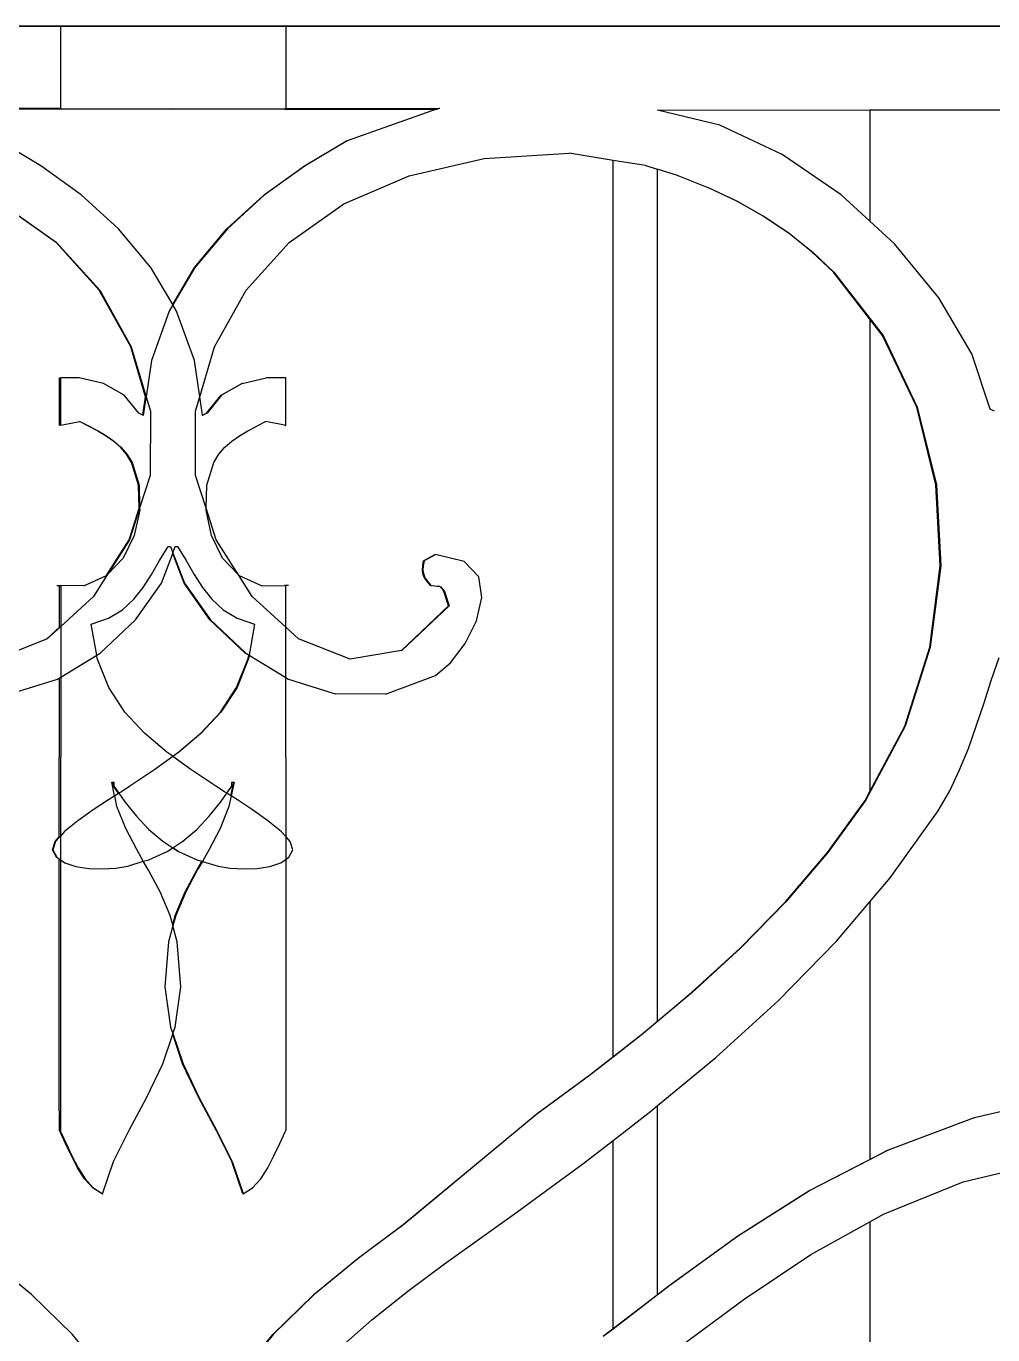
# Model space of a CAD drawing. Header units: inches. Extents: x 1397 to 20304, y -27267 to -746.
# Drawn here: x 3023.17 to 3033.37, y -9208.98 to -9195.16 of the extents above; entities that cross this region are included whole.
import ezdxf

# ---------------------------------------------------------------- set-up
doc = ezdxf.new("R2010")
doc.units = ezdxf.units.IN
doc.header["$LTSCALE"] = 17
doc.header["$MEASUREMENT"] = 0
doc.layers.add('OUTLINE', color=1, linetype='Continuous', lineweight=25)

# ---------------------------------------------------------------- blocks, each defined once
blk = doc.blocks.new('kk')
for p, q in [((-1759, -2491.1), (-1656.537, -2491.1)), ((-1726.021, -2491.1), (-1746.408, -2491.1)), ((-1726.021, -2491.969), (-1726.021, -2491.1)), ((-1723.644, -2491.1), (-1726.021, -2491.1)), ((-1723.644, -2491.1), (-1723.644, -2491.969)), ((-1720.193, -2491.1), (-1723.644, -2491.1)), ((-1719.728, -2491.1), (-1720.193, -2491.1)), ((-1717.483, -2491.1), (-1719.728, -2491.1)), ((-1691.267, -2491.1), (-1717.483, -2491.1)), ((-1726.035, -2491.969), (-1727.655, -2491.965)), ((-1726.035, -2491.976), (-1727.624, -2491.976)), ((-1726.035, -2491.969), (-1726.035, -2491.976)), ((-1726.021, -2491.969), (-1726.035, -2491.969)), ((-1726.021, -2491.976), (-1726.035, -2491.976)), ((-1726.021, -2491.976), (-1726.021, -2491.969)), ((-1726.021, -2491.969), (-1724.839, -2491.973)), ((-1726.021, -2491.976), (-1724.839, -2491.973)), ((-1723.658, -2491.976), (-1726.021, -2491.976)), ((-1724.839, -2491.973), (-1723.644, -2491.969)), ((-1723.658, -2491.976), (-1724.839, -2491.973)), ((-1723.658, -2491.976), (-1723.644, -2491.976)), ((-1723.644, -2491.969), (-1722.024, -2491.965)), ((-1723.644, -2491.969), (-1723.644, -2491.976)), ((-1723.644, -2491.976), (-1722.055, -2491.976)), ((-1722.055, -2491.976), (-1722.999, -2492.311)), ((-1722.055, -2491.976), (-1722.051, -2491.976)), ((-1722.051, -2491.976), (-1722.024, -2491.965)), ((-1722.024, -2491.965), (-1722.02, -2491.965)), ((-1719.726, -2491.986), (-1717.483, -2491.984)), ((-1719.066, -2492.145), (-1719.726, -2491.986)), ((-1717.483, -2491.984), (-1710.393, -2491.976)), ((-1717.483, -2491.984), (-1717.483, -2493.159)), ((-1718.409, -2492.453), (-1719.066, -2492.145)), ((-1726.231, -2492.572), (-1726.675, -2492.311)), ((-1723.448, -2492.572), (-1723.004, -2492.311)), ((-1722.999, -2492.311), (-1723.443, -2492.572)), ((-1723.004, -2492.311), (-1722.999, -2492.311)), ((-1721.552, -2492.497), (-1720.658, -2492.441)), ((-1720.193, -2492.516), (-1720.658, -2492.441)), ((-1717.785, -2492.881), (-1718.409, -2492.453)), ((-1725.804, -2492.88), (-1726.231, -2492.572)), ((-1723.875, -2492.88), (-1723.448, -2492.572)), ((-1723.443, -2492.572), (-1723.87, -2492.88)), ((-1723.448, -2492.572), (-1723.443, -2492.572)), ((-1722.346, -2492.678), (-1721.552, -2492.497)), ((-1720.193, -2501.977), (-1720.193, -2492.516)), ((-1719.851, -2492.57), (-1720.193, -2492.516)), ((-1719.851, -2492.57), (-1719.846, -2492.57)), ((-1719.846, -2492.57), (-1719.728, -2492.609)), ((-1719.728, -2492.609), (-1719.728, -2501.605)), ((-1719.514, -2492.676), (-1719.728, -2492.609)), ((-1723.033, -2492.976), (-1722.346, -2492.678)), ((-1719.514, -2492.676), (-1719.51, -2492.676)), ((-1719.51, -2492.676), (-1719.193, -2492.802)), ((-1725.412, -2493.237), (-1725.804, -2492.88)), ((-1724.267, -2493.237), (-1723.875, -2492.88)), ((-1723.87, -2492.88), (-1724.262, -2493.237)), ((-1723.875, -2492.88), (-1723.87, -2492.88)), ((-1719.193, -2492.802), (-1719.189, -2492.802)), ((-1718.889, -2492.947), (-1719.193, -2492.802)), ((-1719.189, -2492.802), (-1718.884, -2492.947)), ((-1717.483, -2493.159), (-1717.785, -2492.881)), ((-1726.07, -2493.382), (-1726.645, -2492.976)), ((-1726.641, -2492.976), (-1726.066, -2493.382)), ((-1723.609, -2493.382), (-1723.033, -2492.976)), ((-1718.889, -2492.947), (-1718.884, -2492.947)), ((-1718.603, -2493.109), (-1718.889, -2492.947)), ((-1718.884, -2492.947), (-1718.598, -2493.109)), ((-1718.336, -2493.289), (-1718.603, -2493.109)), ((-1718.603, -2493.109), (-1718.598, -2493.109)), ((-1718.598, -2493.109), (-1718.331, -2493.289)), ((-1717.224, -2493.396), (-1717.483, -2493.159)), ((-1725.071, -2493.646), (-1725.412, -2493.237)), ((-1724.608, -2493.646), (-1724.267, -2493.237)), ((-1724.262, -2493.237), (-1724.604, -2493.646)), ((-1724.267, -2493.237), (-1724.262, -2493.237)), ((-1718.336, -2493.289), (-1718.331, -2493.289)), ((-1718.091, -2493.485), (-1718.336, -2493.289)), ((-1718.331, -2493.289), (-1718.086, -2493.485)), ((-1725.614, -2493.887), (-1726.07, -2493.382)), ((-1726.066, -2493.382), (-1726.07, -2493.382)), ((-1726.066, -2493.382), (-1725.609, -2493.887)), ((-1724.065, -2493.887), (-1723.609, -2493.382)), ((-1716.756, -2493.966), (-1717.224, -2493.396)), ((-1718.091, -2493.485), (-1718.086, -2493.485)), ((-1717.868, -2493.695), (-1718.091, -2493.485)), ((-1718.086, -2493.485), (-1717.863, -2493.695)), ((-1724.839, -2494.038), (-1725.071, -2493.646)), ((-1724.839, -2494.038), (-1724.608, -2493.646)), ((-1724.604, -2493.646), (-1724.837, -2494.042)), ((-1724.608, -2493.646), (-1724.604, -2493.646)), ((-1717.868, -2493.695), (-1717.863, -2493.695)), ((-1717.483, -2494.192), (-1717.868, -2493.695)), ((-1717.863, -2493.695), (-1717.345, -2494.364)), ((-1725.281, -2494.485), (-1725.614, -2493.887)), ((-1725.609, -2493.887), (-1725.614, -2493.887)), ((-1725.609, -2493.887), (-1725.277, -2494.485)), ((-1724.398, -2494.485), (-1724.065, -2493.887)), ((-1716.409, -2494.559), (-1716.756, -2493.966)), ((-1724.876, -2494.109), (-1725.064, -2494.629)), ((-1724.837, -2494.042), (-1724.876, -2494.109)), ((-1724.837, -2494.042), (-1724.839, -2494.038)), ((-1724.798, -2494.109), (-1724.837, -2494.042)), ((-1724.61, -2494.629), (-1724.798, -2494.109)), ((-1717.483, -2494.192), (-1717.483, -2499.177)), ((-1717.349, -2494.364), (-1717.483, -2494.192)), ((-1717.349, -2494.364), (-1717.345, -2494.364)), ((-1716.989, -2495.122), (-1717.349, -2494.364)), ((-1717.345, -2494.364), (-1716.985, -2495.122)), ((-1725.277, -2494.485), (-1725.281, -2494.485)), ((-1725.125, -2495.012), (-1725.281, -2494.485)), ((-1725.277, -2494.485), (-1725.123, -2495.001)), ((-1724.554, -2495.012), (-1724.398, -2494.485)), ((-1725.064, -2494.629), (-1725.12, -2495.012)), ((-1724.554, -2495.012), (-1724.61, -2494.629)), ((-1716.215, -2495.143), (-1716.409, -2494.559)), ((-1726.035, -2494.81), (-1726.021, -2494.811)), ((-1726.035, -2495.314), (-1726.035, -2494.81)), ((-1725.826, -2494.813), (-1726.021, -2494.811)), ((-1726.021, -2495.312), (-1726.021, -2494.811)), ((-1725.568, -2494.871), (-1725.826, -2494.813)), ((-1724.107, -2494.871), (-1723.853, -2494.813)), ((-1723.849, -2494.813), (-1723.853, -2494.813)), ((-1723.658, -2494.811), (-1723.849, -2494.813)), ((-1723.644, -2494.81), (-1723.658, -2494.811)), ((-1723.644, -2495.314), (-1723.644, -2494.81)), ((-1725.351, -2494.993), (-1725.568, -2494.871)), ((-1724.328, -2494.993), (-1724.111, -2494.871)), ((-1724.107, -2494.871), (-1724.323, -2494.993)), ((-1724.107, -2494.871), (-1724.111, -2494.871)), ((-1725.197, -2495.186), (-1725.351, -2494.993)), ((-1725.153, -2495.206), (-1725.125, -2495.012)), ((-1725.122, -2495.022), (-1725.149, -2495.208)), ((-1725.125, -2495.012), (-1725.123, -2495.001)), ((-1725.122, -2495.022), (-1725.125, -2495.012)), ((-1725.123, -2495.001), (-1725.12, -2495.012)), ((-1725.12, -2495.012), (-1725.122, -2495.022)), ((-1725.12, -2495.012), (-1725.075, -2495.165)), ((-1724.6, -2495.165), (-1724.554, -2495.012)), ((-1724.526, -2495.206), (-1724.554, -2495.012)), ((-1724.482, -2495.186), (-1724.328, -2494.993)), ((-1724.323, -2494.993), (-1724.477, -2495.186)), ((-1724.323, -2494.993), (-1724.328, -2494.993)), ((-1725.153, -2495.206), (-1725.197, -2495.186)), ((-1725.149, -2495.208), (-1725.153, -2495.206)), ((-1725.075, -2495.165), (-1725.077, -2495.843)), ((-1724.597, -2495.843), (-1724.6, -2495.165)), ((-1724.526, -2495.206), (-1724.482, -2495.186)), ((-1724.525, -2495.208), (-1724.526, -2495.206)), ((-1724.477, -2495.186), (-1724.525, -2495.208)), ((-1724.477, -2495.186), (-1724.482, -2495.186)), ((-1716.787, -2495.942), (-1716.989, -2495.122)), ((-1716.989, -2495.122), (-1716.985, -2495.122)), ((-1716.985, -2495.122), (-1716.782, -2495.942)), ((-1716.17, -2495.163), (-1716.215, -2495.143)), ((-1726.021, -2495.312), (-1726.035, -2495.314)), ((-1726.021, -2495.312), (-1725.821, -2495.274)), ((-1725.821, -2495.274), (-1725.818, -2495.273)), ((-1725.726, -2495.322), (-1725.821, -2495.274)), ((-1725.818, -2495.273), (-1725.721, -2495.322)), ((-1725.632, -2495.372), (-1725.726, -2495.322)), ((-1725.726, -2495.322), (-1725.721, -2495.322)), ((-1725.721, -2495.322), (-1725.628, -2495.372)), ((-1725.632, -2495.372), (-1725.628, -2495.372)), ((-1725.545, -2495.423), (-1725.632, -2495.372)), ((-1725.628, -2495.372), (-1725.54, -2495.423)), ((-1724.134, -2495.423), (-1724.046, -2495.372)), ((-1724.046, -2495.372), (-1723.953, -2495.322)), ((-1723.856, -2495.273), (-1723.953, -2495.322)), ((-1723.658, -2495.312), (-1723.856, -2495.273)), ((-1723.658, -2495.312), (-1723.644, -2495.314)), ((-1725.464, -2495.48), (-1725.545, -2495.423)), ((-1725.545, -2495.423), (-1725.54, -2495.423)), ((-1725.54, -2495.423), (-1725.459, -2495.48)), ((-1725.464, -2495.48), (-1725.459, -2495.48)), ((-1725.39, -2495.544), (-1725.464, -2495.48)), ((-1725.459, -2495.48), (-1725.386, -2495.544)), ((-1724.289, -2495.544), (-1724.215, -2495.48)), ((-1724.215, -2495.48), (-1724.134, -2495.423)), ((-1725.39, -2495.544), (-1725.386, -2495.544)), ((-1725.326, -2495.618), (-1725.39, -2495.544)), ((-1725.386, -2495.544), (-1725.322, -2495.618)), ((-1725.326, -2495.618), (-1725.322, -2495.618)), ((-1725.273, -2495.705), (-1725.326, -2495.618)), ((-1725.322, -2495.618), (-1725.268, -2495.705)), ((-1724.406, -2495.705), (-1724.352, -2495.618)), ((-1724.352, -2495.618), (-1724.289, -2495.544)), ((-1725.199, -2495.944), (-1725.273, -2495.705)), ((-1725.273, -2495.705), (-1725.268, -2495.705)), ((-1725.268, -2495.705), (-1725.194, -2495.944)), ((-1724.48, -2495.944), (-1724.406, -2495.705)), ((-1725.077, -2495.843), (-1725.188, -2496.187)), ((-1724.487, -2496.187), (-1724.597, -2495.843)), ((-1725.199, -2495.944), (-1725.194, -2495.944)), ((-1725.192, -2496.187), (-1725.199, -2495.944)), ((-1725.194, -2495.944), (-1725.188, -2496.173)), ((-1724.487, -2496.187), (-1724.48, -2495.944)), ((-1716.787, -2495.942), (-1716.782, -2495.942)), ((-1716.741, -2496.795), (-1716.787, -2495.942)), ((-1716.782, -2495.942), (-1716.736, -2496.795)), ((-1725.299, -2496.52), (-1725.192, -2496.187)), ((-1725.192, -2496.2), (-1725.295, -2496.52)), ((-1725.187, -2496.21), (-1725.244, -2496.477)), ((-1725.192, -2496.187), (-1725.188, -2496.173)), ((-1725.192, -2496.2), (-1725.192, -2496.187)), ((-1725.188, -2496.187), (-1725.192, -2496.2)), ((-1725.188, -2496.173), (-1725.188, -2496.187)), ((-1725.188, -2496.187), (-1725.187, -2496.21)), ((-1724.487, -2496.21), (-1724.487, -2496.187)), ((-1724.38, -2496.52), (-1724.487, -2496.187)), ((-1724.43, -2496.477), (-1724.487, -2496.21)), ((-1725.244, -2496.477), (-1725.362, -2496.716)), ((-1724.312, -2496.716), (-1724.43, -2496.477)), ((-1725.535, -2496.892), (-1725.299, -2496.52)), ((-1725.295, -2496.52), (-1725.521, -2496.877)), ((-1725.295, -2496.52), (-1725.299, -2496.52)), ((-1724.978, -2496.741), (-1724.886, -2496.592)), ((-1724.886, -2496.592), (-1724.862, -2496.592)), ((-1724.862, -2496.592), (-1724.837, -2496.658)), ((-1724.837, -2496.658), (-1724.812, -2496.592)), ((-1724.812, -2496.592), (-1724.788, -2496.592)), ((-1724.788, -2496.592), (-1724.696, -2496.741)), ((-1724.144, -2496.892), (-1724.38, -2496.52)), ((-1725.362, -2496.716), (-1725.53, -2496.892)), ((-1725.063, -2496.886), (-1724.978, -2496.741)), ((-1724.959, -2496.978), (-1724.839, -2496.664)), ((-1724.839, -2496.664), (-1724.837, -2496.658)), ((-1724.719, -2496.978), (-1724.839, -2496.664)), ((-1724.837, -2496.658), (-1724.715, -2496.978)), ((-1724.696, -2496.741), (-1724.611, -2496.886)), ((-1724.144, -2496.892), (-1724.312, -2496.716)), ((-1722.201, -2496.797), (-1722.192, -2496.743)), ((-1722.187, -2496.743), (-1722.196, -2496.797)), ((-1722.192, -2496.743), (-1722.072, -2496.678)), ((-1722.192, -2496.743), (-1722.187, -2496.743)), ((-1722.069, -2496.679), (-1722.187, -2496.743)), ((-1722.072, -2496.678), (-1722.069, -2496.679)), ((-1722.069, -2496.679), (-1722.067, -2496.678)), ((-1721.764, -2496.749), (-1722.067, -2496.678)), ((-1721.61, -2496.911), (-1721.764, -2496.749)), ((-1725.53, -2496.892), (-1725.674, -2497.119)), ((-1725.544, -2496.901), (-1725.535, -2496.892)), ((-1725.53, -2496.892), (-1725.539, -2496.901)), ((-1725.539, -2496.901), (-1725.535, -2496.892)), ((-1725.535, -2496.892), (-1725.521, -2496.877)), ((-1725.521, -2496.877), (-1725.53, -2496.892)), ((-1725.151, -2497.024), (-1725.063, -2496.886)), ((-1724.611, -2496.886), (-1724.523, -2497.024)), ((-1724.135, -2496.901), (-1724.144, -2496.892)), ((-1724, -2497.119), (-1724.144, -2496.892)), ((-1722.203, -2496.841), (-1722.201, -2496.797)), ((-1722.199, -2496.876), (-1722.203, -2496.841)), ((-1722.203, -2496.841), (-1722.199, -2496.841)), ((-1722.201, -2496.797), (-1722.196, -2496.797)), ((-1722.196, -2496.797), (-1722.199, -2496.841)), ((-1722.199, -2496.841), (-1722.194, -2496.876)), ((-1722.188, -2496.907), (-1722.199, -2496.876)), ((-1722.199, -2496.876), (-1722.194, -2496.876)), ((-1722.194, -2496.876), (-1722.184, -2496.907)), ((-1716.851, -2497.653), (-1716.741, -2496.795)), ((-1716.736, -2496.795), (-1716.846, -2497.653)), ((-1716.741, -2496.795), (-1716.736, -2496.795)), ((-1726.061, -2497.003), (-1726.057, -2497.003)), ((-1726.057, -2497.003), (-1726.035, -2497.003)), ((-1726.035, -2497.003), (-1726.021, -2497.003)), ((-1726.035, -2497.445), (-1726.035, -2497.003)), ((-1725.776, -2497.006), (-1726.021, -2497.003)), ((-1726.021, -2497.003), (-1726.021, -2497.436)), ((-1725.776, -2497.006), (-1725.544, -2496.901)), ((-1725.772, -2497.006), (-1725.776, -2497.006)), ((-1725.541, -2496.902), (-1725.772, -2497.006)), ((-1725.544, -2496.901), (-1725.541, -2496.902)), ((-1725.541, -2496.902), (-1725.539, -2496.901)), ((-1725.25, -2497.149), (-1725.151, -2497.024)), ((-1725.232, -2497.367), (-1724.959, -2496.978)), ((-1724.719, -2496.978), (-1724.715, -2496.978)), ((-1724.446, -2497.367), (-1724.719, -2496.978)), ((-1724.715, -2496.978), (-1724.442, -2497.367)), ((-1724.523, -2497.024), (-1724.425, -2497.149)), ((-1723.903, -2497.006), (-1724.135, -2496.901)), ((-1723.903, -2497.006), (-1723.658, -2497.003)), ((-1723.644, -2497.003), (-1723.658, -2497.003)), ((-1723.622, -2497.003), (-1723.644, -2497.003)), ((-1723.644, -2497.445), (-1723.644, -2497.003)), ((-1723.618, -2497.003), (-1723.622, -2497.003)), ((-1722.188, -2496.907), (-1722.184, -2496.907)), ((-1722.171, -2496.936), (-1722.188, -2496.907)), ((-1722.184, -2496.907), (-1722.167, -2496.936)), ((-1722.171, -2496.936), (-1722.167, -2496.936)), ((-1722.148, -2496.967), (-1722.171, -2496.936)), ((-1722.167, -2496.936), (-1722.144, -2496.967)), ((-1722.148, -2496.967), (-1722.144, -2496.967)), ((-1722.12, -2497.003), (-1722.148, -2496.967)), ((-1722.144, -2496.967), (-1722.115, -2497.003)), ((-1722.12, -2497.003), (-1722.115, -2497.003)), ((-1722.115, -2497.003), (-1722.077, -2497.006)), ((-1722.077, -2497.006), (-1722.073, -2497.006)), ((-1722.073, -2497.006), (-1722.048, -2497.009)), ((-1722.048, -2497.009), (-1722.044, -2497.009)), ((-1722.044, -2497.009), (-1722.03, -2497.011)), ((-1722.03, -2497.011), (-1722.025, -2497.011)), ((-1722.025, -2497.011), (-1722.017, -2497.017)), ((-1722.006, -2497.027), (-1722.017, -2497.017)), ((-1722.017, -2497.017), (-1722.012, -2497.017)), ((-1722.012, -2497.017), (-1722.002, -2497.027)), ((-1721.994, -2497.043), (-1722.006, -2497.027)), ((-1722.006, -2497.027), (-1722.002, -2497.027)), ((-1722.002, -2497.027), (-1721.99, -2497.043)), ((-1721.576, -2497.13), (-1721.61, -2496.911)), ((-1726.021, -2497.436), (-1725.674, -2497.119)), ((-1725.368, -2497.259), (-1725.25, -2497.149)), ((-1724.425, -2497.149), (-1724.306, -2497.259)), ((-1723.644, -2497.445), (-1724, -2497.119)), ((-1721.994, -2497.043), (-1721.99, -2497.043)), ((-1721.977, -2497.067), (-1721.994, -2497.043)), ((-1721.99, -2497.043), (-1721.972, -2497.067)), ((-1721.977, -2497.067), (-1721.972, -2497.067)), ((-1721.929, -2497.219), (-1721.977, -2497.067)), ((-1721.972, -2497.067), (-1721.924, -2497.219)), ((-1721.634, -2497.376), (-1721.576, -2497.13)), ((-1725.515, -2497.348), (-1725.368, -2497.259)), ((-1724.306, -2497.259), (-1724.159, -2497.348)), ((-1722.425, -2497.691), (-1721.929, -2497.219)), ((-1721.924, -2497.219), (-1722.421, -2497.691)), ((-1721.929, -2497.219), (-1721.924, -2497.219)), ((-1726.167, -2497.565), (-1726.035, -2497.445)), ((-1726.021, -2497.436), (-1726.162, -2497.565)), ((-1726.021, -2497.436), (-1726.021, -2497.971)), ((-1725.698, -2497.413), (-1725.515, -2497.348)), ((-1725.641, -2497.739), (-1725.698, -2497.413)), ((-1725.606, -2497.718), (-1725.232, -2497.367)), ((-1724.073, -2497.718), (-1724.446, -2497.367)), ((-1724.446, -2497.367), (-1724.442, -2497.367)), ((-1724.442, -2497.367), (-1724.068, -2497.718)), ((-1724.159, -2497.348), (-1723.976, -2497.413)), ((-1723.976, -2497.413), (-1724.033, -2497.739)), ((-1723.512, -2497.565), (-1723.644, -2497.445)), ((-1723.644, -2497.976), (-1723.644, -2497.445)), ((-1721.755, -2497.617), (-1721.634, -2497.376)), ((-1726.707, -2497.781), (-1726.167, -2497.565)), ((-1726.162, -2497.565), (-1726.167, -2497.565)), ((-1722.968, -2497.781), (-1723.512, -2497.565)), ((-1725.641, -2497.739), (-1725.606, -2497.718)), ((-1724.073, -2497.718), (-1724.068, -2497.718)), ((-1724.037, -2497.739), (-1724.073, -2497.718)), ((-1724.068, -2497.718), (-1724.037, -2497.737)), ((-1722.425, -2497.691), (-1722.968, -2497.781)), ((-1722.425, -2497.691), (-1722.421, -2497.691)), ((-1721.909, -2497.82), (-1721.755, -2497.617)), ((-1717.115, -2498.489), (-1716.851, -2497.653)), ((-1716.846, -2497.653), (-1717.11, -2498.489)), ((-1716.851, -2497.653), (-1716.846, -2497.653)), ((-1726.021, -2497.971), (-1725.641, -2497.739)), ((-1725.635, -2497.774), (-1725.641, -2497.739)), ((-1725.514, -2498.079), (-1725.635, -2497.774)), ((-1724.165, -2498.079), (-1724.044, -2497.774)), ((-1724.039, -2497.774), (-1724.16, -2498.079)), ((-1724.044, -2497.774), (-1724.037, -2497.739)), ((-1724.039, -2497.774), (-1724.044, -2497.774)), ((-1724.033, -2497.742), (-1724.039, -2497.774)), ((-1724.037, -2497.739), (-1724.037, -2497.737)), ((-1724.037, -2497.737), (-1724.033, -2497.739)), ((-1724.033, -2497.742), (-1724.037, -2497.739)), ((-1724.033, -2497.739), (-1724.033, -2497.742)), ((-1724.033, -2497.739), (-1723.644, -2497.976)), ((-1722.067, -2497.954), (-1721.909, -2497.82)), ((-1716.203, -2498.007), (-1716.12, -2497.763)), ((-1726.555, -2498.148), (-1726.055, -2497.991)), ((-1726.055, -2497.991), (-1726.035, -2497.979)), ((-1726.036, -2499.658), (-1726.035, -2497.979)), ((-1726.035, -2497.979), (-1726.021, -2497.971)), ((-1726.021, -2497.971), (-1726.022, -2499.648)), ((-1723.644, -2497.976), (-1723.619, -2497.991)), ((-1723.644, -2497.979), (-1723.644, -2497.976)), ((-1723.624, -2497.991), (-1723.644, -2497.979)), ((-1723.643, -2499.658), (-1723.644, -2497.979)), ((-1723.624, -2497.991), (-1723.619, -2497.991)), ((-1723.619, -2497.991), (-1723.124, -2498.148)), ((-1722.594, -2498.149), (-1722.067, -2497.954)), ((-1725.344, -2498.339), (-1725.514, -2498.079)), ((-1724.334, -2498.339), (-1724.165, -2498.079)), ((-1724.16, -2498.079), (-1724.33, -2498.339)), ((-1724.16, -2498.079), (-1724.165, -2498.079)), ((-1716.283, -2498.251), (-1716.203, -2498.007)), ((-1722.594, -2498.149), (-1723.124, -2498.148)), ((-1716.362, -2498.49), (-1716.283, -2498.251)), ((-1725.137, -2498.563), (-1725.344, -2498.339)), ((-1724.542, -2498.563), (-1724.334, -2498.339)), ((-1724.33, -2498.339), (-1724.538, -2498.563)), ((-1724.33, -2498.339), (-1724.334, -2498.339)), ((-1717.11, -2498.489), (-1717.529, -2499.273)), ((-1717.483, -2499.177), (-1717.115, -2498.489)), ((-1717.115, -2498.489), (-1717.11, -2498.489)), ((-1716.445, -2498.723), (-1716.362, -2498.49)), ((-1724.901, -2498.762), (-1725.137, -2498.563)), ((-1724.778, -2498.762), (-1724.542, -2498.563)), ((-1724.538, -2498.563), (-1724.774, -2498.762)), ((-1724.538, -2498.563), (-1724.542, -2498.563)), ((-1724.837, -2498.807), (-1725.028, -2498.945)), ((-1724.839, -2498.806), (-1724.901, -2498.762)), ((-1724.839, -2498.806), (-1724.778, -2498.762)), ((-1724.837, -2498.807), (-1724.839, -2498.806)), ((-1724.774, -2498.762), (-1724.837, -2498.807)), ((-1724.647, -2498.945), (-1724.837, -2498.807)), ((-1724.774, -2498.762), (-1724.778, -2498.762)), ((-1716.537, -2498.95), (-1716.445, -2498.723)), ((-1725.028, -2498.945), (-1725.29, -2499.121)), ((-1724.385, -2499.121), (-1724.647, -2498.945)), ((-1716.642, -2499.17), (-1716.537, -2498.95)), ((-1725.452, -2499.222), (-1725.483, -2499.078)), ((-1725.483, -2499.078), (-1725.464, -2499.078)), ((-1725.464, -2499.121), (-1725.464, -2499.078)), ((-1725.464, -2499.078), (-1725.46, -2499.078)), ((-1725.46, -2499.078), (-1725.46, -2499.121)), ((-1724.227, -2499.222), (-1724.195, -2499.078)), ((-1724.191, -2499.078), (-1724.223, -2499.224)), ((-1724.215, -2499.121), (-1724.215, -2499.078)), ((-1724.215, -2499.078), (-1724.195, -2499.078)), ((-1724.195, -2499.078), (-1724.191, -2499.078)), ((-1725.451, -2499.224), (-1725.518, -2499.266)), ((-1725.464, -2499.121), (-1725.46, -2499.121)), ((-1725.411, -2499.196), (-1725.464, -2499.121)), ((-1725.46, -2499.121), (-1725.407, -2499.196)), ((-1725.452, -2499.222), (-1725.411, -2499.196)), ((-1725.451, -2499.224), (-1725.452, -2499.222)), ((-1725.41, -2499.198), (-1725.451, -2499.224)), ((-1725.427, -2499.336), (-1725.451, -2499.224)), ((-1725.41, -2499.198), (-1725.411, -2499.196)), ((-1725.407, -2499.196), (-1725.41, -2499.198)), ((-1725.381, -2499.18), (-1725.407, -2499.196)), ((-1725.407, -2499.196), (-1725.343, -2499.286)), ((-1725.29, -2499.121), (-1725.381, -2499.18)), ((-1724.294, -2499.18), (-1724.385, -2499.121)), ((-1724.331, -2499.286), (-1724.268, -2499.196)), ((-1724.268, -2499.196), (-1724.294, -2499.18)), ((-1724.268, -2499.196), (-1724.215, -2499.121)), ((-1724.227, -2499.222), (-1724.268, -2499.196)), ((-1724.223, -2499.224), (-1724.247, -2499.336)), ((-1724.223, -2499.224), (-1724.227, -2499.222)), ((-1724.156, -2499.266), (-1724.223, -2499.224)), ((-1717.533, -2499.273), (-1717.483, -2499.177)), ((-1716.764, -2499.381), (-1716.642, -2499.17)), ((-1725.678, -2499.371), (-1725.84, -2499.486)), ((-1725.518, -2499.266), (-1725.678, -2499.371)), ((-1725.334, -2499.57), (-1725.427, -2499.336)), ((-1725.343, -2499.286), (-1725.221, -2499.439)), ((-1724.453, -2499.439), (-1724.331, -2499.286)), ((-1724.247, -2499.336), (-1724.34, -2499.57)), ((-1723.996, -2499.371), (-1724.156, -2499.266)), ((-1723.834, -2499.486), (-1723.996, -2499.371)), ((-1717.932, -2499.822), (-1717.533, -2499.273)), ((-1717.529, -2499.273), (-1717.927, -2499.822)), ((-1717.533, -2499.273), (-1717.529, -2499.273)), ((-1717.268, -2500.089), (-1716.764, -2499.381)), ((-1725.84, -2499.486), (-1725.979, -2499.601)), ((-1725.221, -2499.439), (-1725.09, -2499.579)), ((-1724.584, -2499.579), (-1724.453, -2499.439)), ((-1723.695, -2499.601), (-1723.834, -2499.486)), ((-1726.079, -2499.706), (-1726.036, -2499.658)), ((-1726.036, -2499.663), (-1726.074, -2499.706)), ((-1726.022, -2499.648), (-1726.036, -2499.663)), ((-1726.036, -2499.663), (-1726.036, -2499.658)), ((-1725.979, -2499.601), (-1726.022, -2499.648)), ((-1726.022, -2499.648), (-1726.022, -2499.898)), ((-1725.219, -2499.791), (-1725.334, -2499.57)), ((-1725.09, -2499.579), (-1724.944, -2499.703)), ((-1724.731, -2499.703), (-1724.584, -2499.579)), ((-1724.34, -2499.57), (-1724.455, -2499.791)), ((-1723.643, -2499.658), (-1723.695, -2499.601)), ((-1723.6, -2499.706), (-1723.643, -2499.658)), ((-1723.643, -2499.892), (-1723.643, -2499.658)), ((-1726.106, -2499.792), (-1726.079, -2499.706)), ((-1726.102, -2499.792), (-1726.106, -2499.792)), ((-1726.065, -2499.872), (-1726.106, -2499.792)), ((-1726.074, -2499.706), (-1726.102, -2499.792)), ((-1726.102, -2499.792), (-1726.06, -2499.872)), ((-1726.074, -2499.706), (-1726.079, -2499.706)), ((-1725.149, -2499.915), (-1725.219, -2499.791)), ((-1724.944, -2499.703), (-1724.837, -2499.771)), ((-1724.897, -2499.81), (-1724.839, -2499.773)), ((-1724.839, -2499.773), (-1724.837, -2499.771)), ((-1724.781, -2499.81), (-1724.839, -2499.773)), ((-1724.837, -2499.771), (-1724.731, -2499.703)), ((-1724.837, -2499.771), (-1724.777, -2499.81)), ((-1724.455, -2499.791), (-1724.526, -2499.916)), ((-1723.614, -2499.872), (-1723.572, -2499.792)), ((-1723.572, -2499.792), (-1723.6, -2499.706)), ((-1726.06, -2499.872), (-1726.065, -2499.872)), ((-1726.036, -2499.892), (-1726.065, -2499.872)), ((-1726.06, -2499.872), (-1726.036, -2499.889)), ((-1726.036, -2499.892), (-1726.036, -2499.889)), ((-1726.036, -2499.889), (-1726.022, -2499.898)), ((-1726.036, -2502.547), (-1726.036, -2499.892)), ((-1726.022, -2499.898), (-1726.023, -2502.75)), ((-1726.022, -2499.898), (-1725.976, -2499.931)), ((-1725.976, -2499.931), (-1725.86, -2499.97)), ((-1725.314, -2499.965), (-1725.149, -2499.915)), ((-1725.149, -2499.915), (-1725.09, -2499.898)), ((-1725.094, -2500.01), (-1725.149, -2499.915)), ((-1725.09, -2499.898), (-1724.897, -2499.81)), ((-1724.781, -2499.81), (-1724.777, -2499.81)), ((-1724.589, -2499.898), (-1724.781, -2499.81)), ((-1724.777, -2499.81), (-1724.584, -2499.898)), ((-1724.589, -2499.898), (-1724.584, -2499.898)), ((-1724.584, -2499.898), (-1724.53, -2499.914)), ((-1724.584, -2500.01), (-1724.53, -2499.914)), ((-1724.526, -2499.916), (-1724.58, -2500.01)), ((-1724.526, -2499.916), (-1724.53, -2499.914)), ((-1724.526, -2499.916), (-1724.361, -2499.965)), ((-1723.814, -2499.97), (-1723.699, -2499.931)), ((-1723.699, -2499.931), (-1723.643, -2499.892)), ((-1723.643, -2499.892), (-1723.614, -2499.872)), ((-1723.643, -2502.547), (-1723.643, -2499.892)), ((-1718.374, -2500.341), (-1717.932, -2499.822)), ((-1717.927, -2499.822), (-1718.37, -2500.341)), ((-1717.932, -2499.822), (-1717.927, -2499.822)), ((-1725.86, -2499.97), (-1725.725, -2499.991)), ((-1725.725, -2499.991), (-1725.581, -2499.995)), ((-1725.581, -2499.995), (-1725.44, -2499.986)), ((-1725.44, -2499.986), (-1725.314, -2499.965)), ((-1724.973, -2500.238), (-1725.094, -2500.01)), ((-1724.706, -2500.238), (-1724.584, -2500.01)), ((-1724.58, -2500.01), (-1724.701, -2500.238)), ((-1724.58, -2500.01), (-1724.584, -2500.01)), ((-1724.361, -2499.965), (-1724.234, -2499.986)), ((-1724.234, -2499.986), (-1724.093, -2499.995)), ((-1724.093, -2499.995), (-1723.949, -2499.991)), ((-1723.949, -2499.991), (-1723.814, -2499.97)), ((-1717.483, -2500.341), (-1717.268, -2500.089)), ((-1724.867, -2500.486), (-1724.973, -2500.238)), ((-1724.812, -2500.486), (-1724.706, -2500.238)), ((-1724.701, -2500.238), (-1724.807, -2500.486)), ((-1724.701, -2500.238), (-1724.706, -2500.238)), ((-1718.854, -2500.833), (-1718.374, -2500.341)), ((-1718.37, -2500.341), (-1718.85, -2500.833)), ((-1718.374, -2500.341), (-1718.37, -2500.341)), ((-1717.835, -2500.756), (-1717.483, -2500.341)), ((-1717.483, -2500.341), (-1717.483, -2503.061)), ((-1724.839, -2500.587), (-1724.867, -2500.486)), ((-1724.839, -2500.587), (-1724.812, -2500.486)), ((-1724.807, -2500.486), (-1724.837, -2500.596)), ((-1724.807, -2500.486), (-1724.812, -2500.486)), ((-1724.837, -2500.596), (-1724.884, -2500.765)), ((-1724.837, -2500.596), (-1724.839, -2500.587)), ((-1724.791, -2500.765), (-1724.837, -2500.596)), ((-1724.884, -2500.765), (-1724.922, -2501.24)), ((-1724.753, -2501.24), (-1724.791, -2500.765)), ((-1718.452, -2501.387), (-1717.835, -2500.756)), ((-1719.364, -2501.3), (-1718.854, -2500.833)), ((-1718.85, -2500.833), (-1719.36, -2501.3)), ((-1718.854, -2500.833), (-1718.85, -2500.833)), ((-1724.922, -2501.24), (-1724.861, -2501.665)), ((-1724.814, -2501.665), (-1724.753, -2501.24)), ((-1719.36, -2501.3), (-1719.892, -2501.746)), ((-1719.728, -2501.605), (-1719.364, -2501.3)), ((-1719.364, -2501.3), (-1719.36, -2501.3)), ((-1719.109, -2501.984), (-1718.452, -2501.387)), ((-1724.861, -2501.665), (-1724.837, -2501.734)), ((-1724.839, -2501.741), (-1724.837, -2501.734)), ((-1724.837, -2501.734), (-1724.814, -2501.665)), ((-1724.837, -2501.734), (-1724.73, -2502.051)), ((-1719.896, -2501.746), (-1719.728, -2501.605)), ((-1724.944, -2502.051), (-1724.839, -2501.741)), ((-1724.734, -2502.051), (-1724.839, -2501.741)), ((-1719.892, -2501.746), (-1720.438, -2502.171)), ((-1720.193, -2501.977), (-1719.896, -2501.746)), ((-1719.896, -2501.746), (-1719.892, -2501.746)), ((-1720.443, -2502.171), (-1720.193, -2501.977)), ((-1719.728, -2502.497), (-1719.109, -2501.984)), ((-1725.116, -2502.41), (-1724.944, -2502.051)), ((-1724.73, -2502.051), (-1724.734, -2502.051)), ((-1724.563, -2502.41), (-1724.734, -2502.051)), ((-1724.73, -2502.051), (-1724.559, -2502.41)), ((-1720.997, -2502.581), (-1720.443, -2502.171)), ((-1720.438, -2502.171), (-1720.993, -2502.581)), ((-1720.443, -2502.171), (-1720.438, -2502.171)), ((-1725.298, -2502.751), (-1725.116, -2502.41)), ((-1724.381, -2502.751), (-1724.563, -2502.41)), ((-1724.559, -2502.41), (-1724.563, -2502.41)), ((-1724.559, -2502.41), (-1724.376, -2502.751)), ((-1715.36, -2502.386), (-1716.379, -2502.624)), ((-1726.036, -2502.547), (-1726.035, -2502.571)), ((-1723.644, -2502.55), (-1723.643, -2502.547)), ((-1723.644, -2502.55), (-1723.644, -2502.757)), ((-1720.193, -2502.86), (-1719.795, -2502.553)), ((-1719.795, -2502.553), (-1719.728, -2502.497)), ((-1719.728, -2502.497), (-1719.728, -2504.49)), ((-1726.035, -2502.757), (-1726.035, -2502.571)), ((-1726.035, -2502.571), (-1726.023, -2502.75)), ((-1722.407, -2503.748), (-1720.997, -2502.581)), ((-1720.993, -2502.581), (-1722.402, -2503.748)), ((-1720.997, -2502.581), (-1720.993, -2502.581)), ((-1716.383, -2502.624), (-1717.292, -2502.965)), ((-1716.383, -2502.624), (-1716.379, -2502.624)), ((-1726.023, -2502.771), (-1726.035, -2502.757)), ((-1726.027, -2502.771), (-1726.035, -2502.757)), ((-1726.027, -2502.771), (-1726.023, -2502.771)), ((-1725.969, -2502.893), (-1726.027, -2502.771)), ((-1726.023, -2502.75), (-1726.022, -2502.761)), ((-1726.022, -2502.761), (-1726.023, -2502.771)), ((-1726.021, -2502.774), (-1726.023, -2502.771)), ((-1726.021, -2502.774), (-1725.964, -2502.893)), ((-1725.462, -2503.085), (-1725.298, -2502.751)), ((-1724.376, -2502.751), (-1724.381, -2502.751)), ((-1724.217, -2503.085), (-1724.381, -2502.751)), ((-1724.376, -2502.751), (-1724.212, -2503.085)), ((-1723.71, -2502.893), (-1723.652, -2502.771)), ((-1723.652, -2502.771), (-1723.644, -2502.757)), ((-1725.969, -2502.893), (-1725.964, -2502.893)), ((-1725.908, -2503.022), (-1725.969, -2502.893)), ((-1725.964, -2502.893), (-1725.904, -2503.022)), ((-1723.771, -2503.022), (-1723.71, -2502.893)), ((-1720.498, -2503.096), (-1720.193, -2502.86)), ((-1720.193, -2504.848), (-1720.193, -2502.86)), ((-1717.292, -2502.965), (-1718.118, -2503.389)), ((-1717.483, -2503.061), (-1717.297, -2502.965)), ((-1717.297, -2502.965), (-1717.292, -2502.965)), ((-1725.908, -2503.022), (-1725.904, -2503.022)), ((-1725.842, -2503.15), (-1725.908, -2503.022)), ((-1725.904, -2503.022), (-1725.838, -2503.15)), ((-1725.579, -2503.424), (-1725.462, -2503.085)), ((-1724.1, -2503.424), (-1724.217, -2503.085)), ((-1724.212, -2503.085), (-1724.217, -2503.085)), ((-1724.212, -2503.085), (-1724.096, -2503.422)), ((-1723.837, -2503.15), (-1723.771, -2503.022)), ((-1721.208, -2503.619), (-1720.498, -2503.096)), ((-1718.122, -2503.389), (-1717.483, -2503.061)), ((-1716.5, -2503.299), (-1715.565, -2503.072)), ((-1725.842, -2503.15), (-1725.838, -2503.15)), ((-1725.768, -2503.266), (-1725.842, -2503.15)), ((-1725.838, -2503.15), (-1725.763, -2503.266)), ((-1723.911, -2503.266), (-1723.837, -2503.15)), ((-1725.683, -2503.361), (-1725.768, -2503.266)), ((-1725.768, -2503.266), (-1725.763, -2503.266)), ((-1725.763, -2503.266), (-1725.678, -2503.361)), ((-1725.683, -2503.361), (-1725.678, -2503.361)), ((-1725.584, -2503.424), (-1725.683, -2503.361)), ((-1725.678, -2503.361), (-1725.583, -2503.422)), ((-1724.095, -2503.424), (-1723.996, -2503.361)), ((-1723.996, -2503.361), (-1723.911, -2503.266)), ((-1718.882, -2503.872), (-1718.122, -2503.389)), ((-1718.118, -2503.389), (-1718.878, -2503.872)), ((-1718.122, -2503.389), (-1718.118, -2503.389)), ((-1717.341, -2503.641), (-1716.5, -2503.299)), ((-1725.583, -2503.422), (-1725.584, -2503.424)), ((-1725.584, -2503.424), (-1725.579, -2503.424)), ((-1725.583, -2503.422), (-1725.579, -2503.424)), ((-1724.096, -2503.422), (-1724.1, -2503.424)), ((-1724.095, -2503.424), (-1724.1, -2503.424)), ((-1724.096, -2503.422), (-1724.095, -2503.424)), ((-1721.97, -2504.163), (-1721.208, -2503.619)), ((-1717.483, -2503.72), (-1717.341, -2503.641)), ((-1722.884, -2504.105), (-1722.407, -2503.748)), ((-1722.402, -2503.748), (-1722.88, -2504.105)), ((-1722.407, -2503.748), (-1722.402, -2503.748)), ((-1718.106, -2504.065), (-1717.483, -2503.72)), ((-1717.483, -2503.72), (-1717.483, -2505.557)), ((-1719.6, -2504.392), (-1718.882, -2503.872)), ((-1718.878, -2503.872), (-1719.595, -2504.392)), ((-1718.882, -2503.872), (-1718.878, -2503.872)), ((-1718.81, -2504.538), (-1718.106, -2504.065)), ((-1726.329, -2504.489), (-1726.795, -2504.105)), ((-1723.35, -2504.489), (-1722.884, -2504.105)), ((-1722.88, -2504.105), (-1723.345, -2504.489)), ((-1722.884, -2504.105), (-1722.88, -2504.105)), ((-1722.36, -2504.451), (-1721.97, -2504.163)), ((-1725.896, -2504.911), (-1726.329, -2504.489)), ((-1723.783, -2504.911), (-1723.35, -2504.489)), ((-1723.345, -2504.489), (-1723.778, -2504.911)), ((-1723.35, -2504.489), (-1723.345, -2504.489)), ((-1722.739, -2504.753), (-1722.36, -2504.451)), ((-1719.595, -2504.392), (-1720.293, -2504.928)), ((-1720.193, -2504.848), (-1719.728, -2504.49)), ((-1719.728, -2504.49), (-1719.6, -2504.392)), ((-1719.6, -2504.392), (-1719.595, -2504.392)), ((-1719.472, -2505.027), (-1718.81, -2504.538)), ((-1723.096, -2505.07), (-1722.739, -2504.753)), ((-1725.513, -2505.381), (-1725.896, -2504.911)), ((-1724.166, -2505.381), (-1723.783, -2504.911)), ((-1723.778, -2504.911), (-1724.161, -2505.381)), ((-1723.783, -2504.911), (-1723.778, -2504.911)), ((-1720.297, -2504.928), (-1720.193, -2504.848))]:
    blk.add_line(p, q)

msp = doc.modelspace()

# ---------------------------------------------------------------- block references
at = {"layer": 'OUTLINE'}
msp.add_blockref('kk', (4749.555, -6704.063), dxfattribs=at)

doc.saveas('drawing.dxf')
